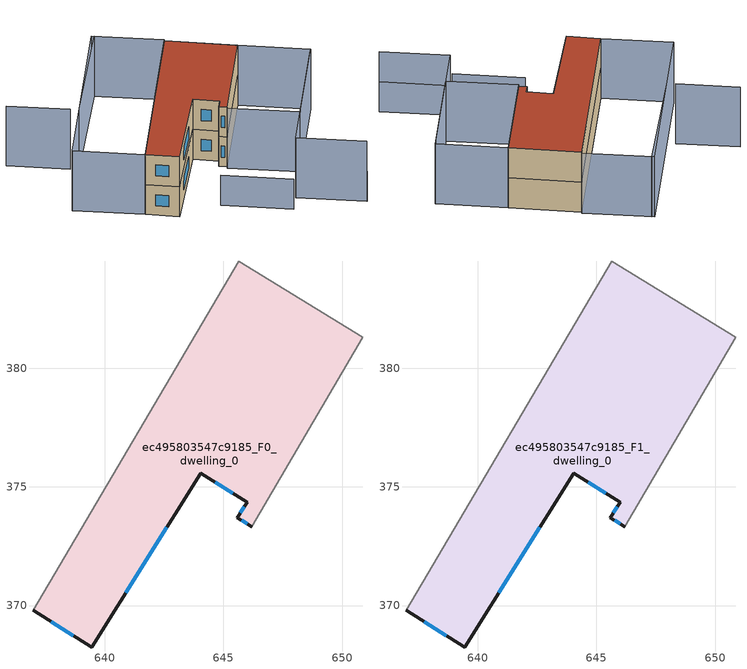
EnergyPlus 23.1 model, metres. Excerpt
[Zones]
ec495803547c9185_F0_dwelling_0
 floor ground (EU_floor_Construction): 650.87,381.29 646.18,373.33 645.59,373.7 646,374.36 644.05,375.58 639.45,368.25 636.99,369.8 645.64,384.51 z0
 wall outside (EU_wall_Construction): 636.99,369.8 639.45,368.25 644.05,375.58 646,374.36 645.59,373.7 646.18,373.33 z0:3
 wall adiabatic (EU_wall_Construction): 646.18,373.33 650.87,381.29 645.64,384.51 636.99,369.8 z0:3
 window (EU_Window_Construction): 645.77,373.58 646,373.44 / 645.87,374.15 645.71,373.91 / 644.66,375.2 645.39,374.74 / 640.88,370.54 642.62,373.3 / 637.75,369.32 638.68,368.73 z0.93:2.07
ec495803547c9185_F1_dwelling_0
 floor to ec495803547c9185_F0_dwelling_0 (EU_floor_Construction): 650.87,381.29 646.18,373.33 645.59,373.7 646,374.36 644.05,375.58 639.45,368.25 636.99,369.8 645.64,384.51 z3
 wall outside (EU_wall_Construction): 636.99,369.8 639.45,368.25 644.05,375.58 646,374.36 645.59,373.7 646.18,373.33 z3:6
 wall adiabatic (EU_wall_Construction): 646.18,373.33 650.87,381.29 645.64,384.51 636.99,369.8 z3:6
 window (EU_Window_Construction): 645.77,373.58 646,373.44 / 645.87,374.15 645.71,373.91 / 644.66,375.2 645.39,374.74 / 640.88,370.54 642.62,373.3 / 637.75,369.32 638.68,368.73 z3.93:5.07
 roof outside (EU_roof_Construction): 646.18,373.33 650.87,381.29 645.64,384.51 636.99,369.8 639.45,368.25 644.05,375.58 646,374.36 645.59,373.7 z6
shading: 649.41,366.8 654.55,363.78 / 643.27,368.38 648.53,365.29 z0:3; 654.54,363.76 649.41,366.78 / 649.41,366.78 656.06,378.1 / 629.58,381.28 634.2,378.56 / 640.64,387.6 634.72,378 / 646.1,373.19 650.87,381.3 / 650.87,381.3 656.12,378.21 / 656.12,378.21 651.36,370.1 / 651.36,370.1 646.1,373.19 / 645.7,384.62 636.99,369.8 / 636.99,369.8 631.72,372.89 / 631.72,372.89 640.44,387.72 / 640.44,387.72 645.7,384.62 z0:6
[Building]
EU S2 Campaign: North Axis=0; Terrain=City; Solar Distribution=FullExterior
[Site:Location]
Montreal-Trudeau.Intl.AP: Latitude=45.4667; Longitude=-73.75; Time Zone=-5; Elevation=36
[SizingPeriod:WeatherFileDays]
AnnualSizingPeriod: Begin Month=1; Begin Day of Month=1; End Month=12; End Day of Month=31; Day of Week for Start Day=Monday; Use Weather File Daylight Saving Period=No; Use Weather File Rain and Snow Indicators=No
[MATERIAL]
EU_InternalMass_Material: Roughness=MediumRough; Thickness=0.1; Conductivity=1; Density=1800; Specific Heat=900; Thermal Absorptance=0.9; Solar Absorptance=0.7; Visible Absorptance=0.7
[MATERIAL:NOMASS] Roughness=MediumRough; Thermal Absorptance=0.9; Solar Absorptance=0.7; Visible Absorptance=0.7
Name | Thermal Resistance
EU_wall_NoMass; EU_floor_NoMass | 1.51479
EU_roof_NoMass | 2.84114
[WINDOWMATERIAL:SIMPLEGLAZINGSYSTEM]
EU_Window_SimpleGlazing: UFactor=3.53504; Solar Heat Gain Coefficient=0.8; Visible Transmittance=0.8
[CONSTRUCTION]
EU_wall_Construction: EU_wall_NoMass
EU_roof_Construction: EU_roof_NoMass
EU_floor_Construction: EU_floor_NoMass
EU_Window_Construction: EU_Window_SimpleGlazing
EU_InternalMass_Construction: EU_InternalMass_Material
[ZONE] Type=1; Multiplier=1; Ceiling Height=autocalculate; Volume=235.811; Floor Area=autocalculate; Part of Total Floor Area=Yes
ec495803547c9185_F0_dwelling_0; ec495803547c9185_F1_dwelling_0
[INTERNALMASS] Construction=EU_InternalMass_Construction; Surface Area=78.6039
Name | Zone or ZoneList
ec495803547c9185_F0_dwelling_0_EU_InternalMass | ec495803547c9185_F0_dwelling_0
ec495803547c9185_F1_dwelling_0_EU_InternalMass | ec495803547c9185_F1_dwelling_0
[OTHEREQUIPMENT] Fuel Type=Electricity; Design Level Calculation Method=Watts/Area; Power per Zone Floor Area=1; Fraction Latent=0; Fraction Radiant=0; Fraction Lost=0; Carbon Dioxide Generation Rate=0; EndUse Subcategory=EU_Step8_InternalGains
Name | Zone or ZoneList or Space or SpaceList | Schedule
EU_Step8_InternalGain_ec495803547c9185_F0_dwelling_0_f000 | ec495803547c9185_F0_dwelling_0 | EU_Step8_GainSchedule_ec495803547c9185_F0_dwelling_0_f000
EU_Step8_InternalGain_ec495803547c9185_F1_dwelling_0_f000 | ec495803547c9185_F1_dwelling_0 | EU_Step8_GainSchedule_ec495803547c9185_F1_dwelling_0_f000
[ZONEVENTILATION:DESIGNFLOWRATE] Schedule=EU_AlwaysOn; Design Flow Rate Calculation Method=AirChanges/Hour; Air Changes per Hour=0.775154; Ventilation Type=Natural; Fan Pressure Rise=0; Fan Total Efficiency=1; Constant Term Coefficient=1; Temperature Term Coefficient=0; Velocity Term Coefficient=0; Velocity Squared Term Coefficient=0; Minimum Indoor Temperature=-100; Maximum Indoor Temperature=100; Delta Temperature=-100; Minimum Outdoor Temperature=-100; Maximum Outdoor Temperature=100; Maximum Wind Speed=40
Name | Zone or ZoneList or Space or SpaceList
EU_ConstantAir_ec495803547c9185_F0_dwelling_0 | ec495803547c9185_F0_dwelling_0
EU_ConstantAir_ec495803547c9185_F1_dwelling_0 | ec495803547c9185_F1_dwelling_0
[HVACTEMPLATE:THERMOSTAT] Constant Heating Setpoint=20; Constant Cooling Setpoint=50
EU_HeatOnly_ec495803547c9185_F0_dwelling_0; EU_HeatOnly_ec495803547c9185_F1_dwelling_0
[HVACTEMPLATE:ZONE:IDEALLOADSAIRSYSTEM] System Availability Schedule=EU_AlwaysOn; Maximum Heating Supply Air Temperature=50; Minimum Cooling Supply Air Temperature=13; Maximum Heating Supply Air Humidity Ratio=0.0156; Minimum Cooling Supply Air Humidity Ratio=0.0077; Heating Limit=NoLimit; Cooling Limit=NoLimit; Heating Availability Schedule=EU_AlwaysOn; Cooling Availability Schedule=EU_CoolingOff; Dehumidification Control Type=ConstantSensibleHeatRatio; Cooling Sensible Heat Ratio=0.7; Dehumidification Setpoint=60; Humidification Control Type=None; Humidification Setpoint=30; Outdoor Air Method=None; Outdoor Air Flow Rate per Person=0.00944; Outdoor Air Flow Rate per Zone Floor Area=0; Outdoor Air Flow Rate per Zone=0; Demand Controlled Ventilation Type=None; Outdoor Air Economizer Type=NoEconomizer; Heat Recovery Type=None; Sensible Heat Recovery Effectiveness=0.7; Latent Heat Recovery Effectiveness=0.65
Name | Template Thermostat
ec495803547c9185_F0_dwelling_0 | EU_HeatOnly_ec495803547c9185_F0_dwelling_0
ec495803547c9185_F1_dwelling_0 | EU_HeatOnly_ec495803547c9185_F1_dwelling_0
[SIZING:ZONE] Zone Cooling Design Supply Air Temperature Input Method=SupplyAirTemperature; Zone Cooling Design Supply Air Temperature=13; Zone Heating Design Supply Air Temperature Input Method=SupplyAirTemperature; Zone Heating Design Supply Air Temperature=50; Zone Cooling Design Supply Air Humidity Ratio=0.008; Zone Heating Design Supply Air Humidity Ratio=0.008; Cooling Design Air Flow Method=DesignDay; Cooling Design Air Flow Rate=0; Cooling Minimum Air Flow per Zone Floor Area=0.000762; Cooling Minimum Air Flow=0; Cooling Minimum Air Flow Fraction=0.2; Heating Design Air Flow Method=DesignDay; Heating Design Air Flow Rate=0; Heating Maximum Air Flow per Zone Floor Area=0.002032; Heating Maximum Air Flow=0.141576; Heating Maximum Air Flow Fraction=0.3; Account for Dedicated Outdoor Air System=No; Dedicated Outdoor Air System Control Strategy=NeutralSupplyAir; Dedicated Outdoor Air Low Setpoint Temperature for Design=autosize; Dedicated Outdoor Air High Setpoint Temperature for Design=autosize; Zone Load Sizing Method=Sensible Load Only No Latent Load; Zone Latent Cooling Design Supply Air Humidity Ratio Input Method=HumidityRatioDifference; Zone Cooling Design Supply Air Humidity Ratio Difference=0.005; Zone Latent Heating Design Supply Air Humidity Ratio Input Method=HumidityRatioDifference; Zone Humidification Design Supply Air Humidity Ratio Difference=0.005
ec495803547c9185_F0_dwelling_0; ec495803547c9185_F1_dwelling_0
[SCHEDULE:CONSTANT]
Name | Hourly Value
EU_AlwaysOn | 1
EU_CoolingOff | 0
[SCHEDULE:FILE] Column Number=1; Rows to Skip at Top=0; Number of Hours of Data=8760; Column Separator=Comma; Interpolate to Timestep=No; Minutes per Item=60; Adjust Schedule for Daylight Savings=Yes
Name | File
EU_Step8_GainSchedule_ec495803547c9185_F0_dwelling_0_f000 | ../../schedules/ec495803547c9185/ec495803547c9185_F0_dwelling_0_f000_gain.csv
EU_Step8_GainSchedule_ec495803547c9185_F1_dwelling_0_f000 | ../../schedules/ec495803547c9185/ec495803547c9185_F1_dwelling_0_f000_gain.csv
